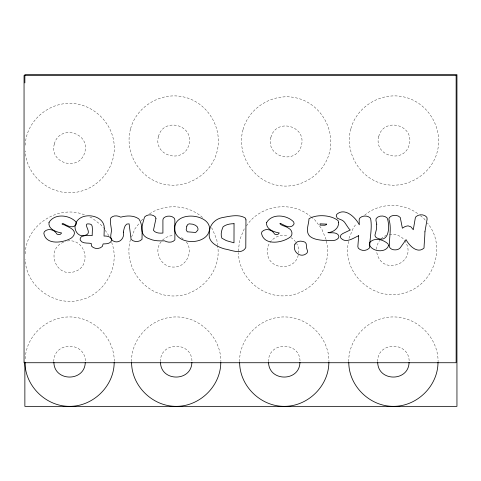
<?xml version="1.0" encoding="UTF-8"?>
<svg xmlns="http://www.w3.org/2000/svg" width="481" height="481" viewBox="0 0 481 481"><rect width="100%" height="100%" fill="white"/><g stroke="black" fill="none" stroke-linecap="round" stroke-linejoin="round"><path stroke-width="0.36" stroke-dasharray="2.4 1.8" d="M25.252 145.166C26.01 122.282 46.897 103.289 69.577 103.355C93.506 103.205 114.436 124.134 114.286 148.058C114.436 171.988 93.506 192.917 69.577 192.767C46.897 192.827 26.01 173.839 25.252 150.956M25.252 253.788C25.8 225.096 58.874 203.667 85.191 215.169M25.252 358.754C26.01 335.864 46.897 316.877 69.577 316.937C93.506 316.787 114.436 337.716 114.286 361.646M53.794 361.646C53.583 341.149 85.576 341.149 85.365 361.646M130.429 239.7C122.739 267.183 145.076 296.296 173.611 295.983C199.435 296.35 222.192 271.176 217.562 245.49M131.475 361.646C131.325 337.716 152.255 316.787 176.184 316.937C200.114 316.787 221.044 337.716 220.893 361.646M160.395 361.646C160.185 341.149 192.178 341.149 191.973 361.646M238.263 251.196L239.791 239.622L244.258 228.842M239.538 361.646C239.388 337.716 260.317 316.787 284.247 316.937C308.177 316.787 329.106 337.716 328.956 361.646M268.458 361.646C268.248 341.149 300.24 341.149 300.036 361.646M298.491 253.234L298.761 251.196L298.22 247.108L296.645 243.302M348.629 241.258C341.282 272.751 372.889 301.821 403.763 293.121C433.543 285.57 447.288 246.783 427.356 222.956M348.677 361.646C348.527 337.716 369.456 316.787 393.386 316.937C417.31 316.787 438.239 337.716 438.095 361.646M376.497 249.26L376.942 245.851L378.523 242.045L379.774 240.41M377.597 361.646C377.387 341.149 409.379 341.149 409.169 361.646M131.547 237.007L134.896 228.92L139.334 223.136M298.22 255.279C294.883 270.448 271.068 270.448 267.725 255.279C264.117 243.626 277.062 231.626 288.329 236.472M349.008 238.366L353.475 227.585L356.583 223.533M141.113 220.821L143.158 218.771M161.195 241.745C152.952 251.238 161.123 267.562 173.611 267.063C186.754 267.598 194.595 249.916 185.197 240.656M246.476 225.944C259.722 205.008 291.835 200.168 310.534 216.474M149.525 213.889C165.759 202.922 189.219 204.87 203.493 218.326M162.452 240.109L165.723 237.602L169.528 236.027L173.611 235.486M364.628 215.217C379.256 202.687 402.801 202.122 418.019 213.883M381.03 238.774L384.301 236.267L386.201 235.48M63.588 242.22C45.587 248.96 55.255 277.29 73.665 271.927C93.518 266.829 85.239 235.924 65.494 241.432M389.472 234.512C394.835 233.411 400.805 235.564 404.19 239.863M89.911 217.123L91.931 217.959L101.19 225.066L103.415 227.958M420.334 215.662L423.809 218.326L425.583 220.641M311.117 216.913L314.586 219.583L321.693 228.842L326.16 239.622M290.867 237.524L294.138 240.031L295.394 241.666M181.505 237.602L183.141 238.859M404.611 240.41C419.757 262.806 380.585 278.054 376.587 251.298M211.442 227.766L212.331 228.92L216.799 239.7L217.466 244.763M105.189 230.273L108.856 235.672M111.646 242.412C120.551 265.752 105.165 293.699 81.151 299.867C55.177 307.299 25.95 286.796 25.252 259.572M326.346 241.071C333.369 268.151 310.804 296.206 282.972 295.905C259.68 296.007 238.732 276.058 238.456 252.639M54.329 143.975C48.822 163.72 79.726 172 84.83 152.146C90.338 132.401 59.434 124.122 54.329 143.975M130.525 128.974C124.188 152.044 138.991 177.681 162.139 183.73C185.215 190.067 210.846 175.264 216.895 152.116C223.232 129.04 208.435 103.409 185.281 97.36C162.211 91.017 136.574 105.82 130.525 128.974M158.465 136.46C152.958 156.205 183.856 164.484 188.961 144.631C194.468 124.886 163.564 116.606 158.465 136.46M242.959 129.87C236.622 152.946 251.419 178.577 274.573 184.626C297.649 190.963 323.28 176.166 329.329 153.012C335.666 129.942 320.869 104.305 297.715 98.256C274.639 91.919 249.008 106.722 242.959 129.87M270.893 137.356C265.386 157.101 296.29 165.38 301.395 145.527C306.902 125.781 275.998 117.502 270.893 137.356M350.805 128.968C344.468 152.044 359.271 177.675 382.419 183.724C405.495 190.061 431.126 175.264 437.175 152.11C443.512 129.04 428.715 103.403 405.561 97.354C382.491 91.017 356.854 105.82 350.805 128.968M378.739 136.454C373.232 156.199 404.136 164.478 409.241 144.625C414.748 124.88 383.844 116.6 378.739 136.454"/><path stroke-width="0.72" d="M85.275 362.325C84.945 381.956 54.209 381.956 53.878 362.325M114.189 362.367C114.135 386.045 93.188 406.481 69.577 406.355C45.972 406.481 25.024 386.045 24.964 362.367M191.883 362.325C191.552 381.956 160.816 381.956 160.486 362.325M220.797 362.367C220.737 386.045 199.789 406.481 176.184 406.355C152.573 406.481 131.626 386.045 131.572 362.367M299.946 362.325C299.615 381.956 268.879 381.956 268.548 362.325M328.86 362.367C328.8 386.045 307.852 406.481 284.247 406.355C260.636 406.481 239.688 386.045 239.634 362.367M409.078 362.325C408.748 381.956 378.018 381.956 377.687 362.325M437.999 362.367C437.938 386.045 416.991 406.481 393.386 406.355C369.775 406.481 348.827 386.045 348.773 362.367M24.868 82.9L24.868 74.645L456.95 74.645L456.95 406.355L24.868 406.355L24.868 362.079M234.043 223.701L233.988 242.815L226.359 240.638L221.897 238.215C220.394 234.602 221.537 230.171 223.136 226.731C226.184 224.386 230.285 223.701 234.043 223.701M245.959 219.871L245.791 247.583C241.678 255.164 231.331 249.934 224.916 249.002C217.394 246.963 207.227 242.039 209.475 232.545C209.271 225.096 214.941 219.186 221.957 217.671C229.347 216.342 238.853 213.768 245.478 218.17L245.959 219.871M104.257 228.908L104.022 236.045C106.572 235.991 109.542 236.201 111.135 238.48L111.538 239.941L111.135 241.426C109.331 243.999 105.916 243.783 103.12 243.927L102.303 246.476C99.435 249.338 93.921 249.17 91.39 245.959L91.258 243.452C87.74 242.689 82.467 243.993 80.315 240.247A4.07 3.529 0 0 1 82.251 236.207L86.574 235.329L92.172 235.672L92.4 228.926L92.172 226.244L91.492 224.747L90.109 224.068L87.77 223.839L86.67 224.23L86.303 225.403C87.121 228.752 91.095 233.964 85.275 235.281C78.962 237.812 73.731 230.796 75.295 224.94C78.559 210.744 105.273 213.829 104.257 228.908M123.34 232.101C124.934 238.335 118.921 244.366 112.999 240.897C109.331 238.81 111.105 234.133 111.484 230.874C111.351 226.623 109.65 222.216 110.726 218.025C113.101 215.109 117.743 215.446 120.737 217.178C126.551 215.494 133.706 215.205 138.817 218.909C142.863 224.236 142.021 233.099 142.015 239.34C139.262 242.292 133.844 242.292 131.091 239.34L129.1 223.839C124.585 222.986 124.074 229.076 123.34 232.101M424.927 231.824C424.837 237.265 424.212 242.749 424.02 248.034C417.46 254.172 409.03 245.49 406.06 239.634L400.697 247.168A5.808 5.032 0 0 1 396.735 249.735C394.192 250.168 391.185 249.717 389.646 247.432C388.72 238.101 391.967 228.463 388.876 219.228L389.357 217.55C392.039 214.532 397.498 214.55 400.252 217.466L402.387 228.186L405.267 226.425L408.038 225.836L410.876 226.816L413.287 229.75L415.265 218.26L415.897 216.757C418.777 213.979 424.332 214.057 426.857 217.274L427.128 219.047L424.927 231.824M376.743 224.128L376.358 229.677L375.21 234.103A3.626 3.145 0 0 0 376.851 237.945C389.327 244.023 390.193 225.547 387.133 217.953C384.229 215.181 378.715 215.314 376.19 218.518L375.944 220.31L376.743 224.128M358.688 235.72L357.846 246.633L358.315 248.22C361.039 251.166 366.516 251.166 369.24 248.22L369.709 246.633C369.859 237.229 372.426 227.561 370.538 218.23C367.815 215.284 362.337 215.284 359.614 218.23L359.145 219.823L359.307 224.813C355.561 217.412 344.781 206.938 336.664 214.442L336.261 215.957L337.295 218.194L342.562 220.412L344.45 222.072L348.761 228.481L350.27 229.996L342.646 233.616L340.951 234.962L340.386 236.55L340.837 238.035C345.839 243.867 353.547 237.885 358.688 235.72M338.594 222.414C338.985 228.349 333.309 232.257 327.916 232.684C331.343 233.093 337.999 231.638 338.877 236.502L338.528 237.975C334.8 242.442 328.042 239.869 323.028 240.356C318.566 239.941 313.84 239.31 310.143 236.556C304.9 231.926 308.856 224.549 308.988 218.747C316.612 214.009 331.162 214.899 338.119 220.647L338.594 222.414M174.543 227.501C173.671 243.356 199.916 245.923 207.708 234.494C218.602 215.638 176.822 207.984 174.543 227.501M155.958 218.596L153.457 230.327C155.573 233.267 159.656 233.297 162.915 233.063L162.915 219.865L163.36 218.296C166.125 215.38 171.615 215.308 174.369 218.278L174.831 219.871L174.88 239.887C172.487 242.959 167.677 242.622 164.598 240.849C159.722 240.903 154.654 241.131 150.102 239.087C138.312 235.564 142.015 225.878 144.553 217.003C147.288 214.069 152.76 214.069 155.495 217.009L155.958 218.596M49.026 222.438C47.847 229.148 56.427 232.107 61.628 232.972L60.504 234.223L58.808 234.638L56.998 234.145C54.618 229.623 48.148 227.784 44.348 231.674L43.837 233.267C45.833 244.973 61.646 242.911 69.541 239.039C73.082 237.65 76.455 233.159 72.956 229.864C70.773 227.778 67.899 226.731 65.248 225.391C64.947 224.531 61.255 224.928 62.193 223.581L62.873 223.437C66.811 225.3 72.324 229.239 76.046 224.699L76.431 223.346L75.95 221.879C69.186 214.779 54.473 213.191 49.026 222.438M266.678 222.438C265.5 229.148 274.086 232.107 279.287 232.972L278.156 234.223L276.461 234.638L274.657 234.145C272.27 229.623 265.807 227.784 262.001 231.674L261.496 233.267C263.865 245.767 281.517 243.037 289.37 237.656C293.38 235.552 292.508 230.062 288.672 228.295C286.448 226.274 280.958 225.691 279.852 223.581L280.531 223.437C284.469 225.3 289.983 229.239 293.705 224.699L294.083 223.346L293.602 221.879C286.838 214.779 272.126 213.191 266.678 222.438M388.6 245.502C386.093 253.475 371.5 251.858 369.282 244.378L369.799 242.442C374.555 237.055 383.309 239.532 387.999 243.849L388.6 245.502M186.814 226.136L186.195 229.702L187.265 231.806L195.683 232.485L197.799 230.201L198.052 229.016L197.432 226.996L195.569 225.33L192.743 224.212L189.243 223.839L187.818 224.417L186.814 226.136M294.925 244.186C291.829 251.816 301.202 259.115 307.161 252.826L307.624 251.316L306.499 247.799L306.439 245.166L306.054 243.41L304.96 242.159C301.821 240.638 296.567 240.452 294.925 244.186M326.563 224.128L325.998 224.867L324.753 225.246L320.063 225.15L320.063 223.833L326.563 224.128M456.132 75.463L24.05 75.463L24.05 362.728L456.132 362.728L456.132 75.463"/></g></svg>
